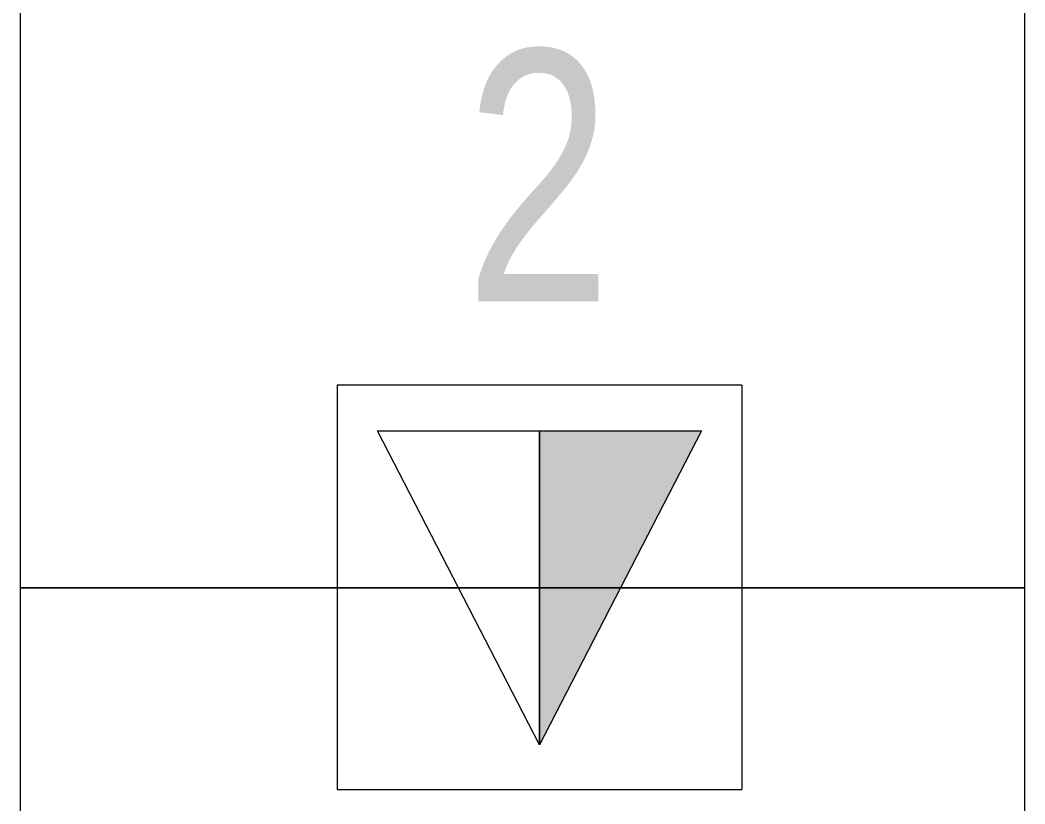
# Model space of a CAD drawing. Header units: inches. Extents: x -897 to 1409, y -1054 to 924.
# Drawn here: x 435.72 to 471.72, y 670.91 to 699 of the extents above; entities that cross this region are included whole.
import ezdxf

# ---------------------------------------------------------------- set-up
doc = ezdxf.new("R2010")
doc.units = ezdxf.units.IN
doc.header["$MEASUREMENT"] = 0
doc.layers.add('A-ANNO-NOTE', color=131, linetype='Continuous', lineweight=9)
doc.layers.add('A-GENM', color=13, linetype='Continuous', lineweight=9)
doc.styles.add('Arial', font='arial.ttf', dxfattribs={"width": 0.75, "height": 9})

# ---------------------------------------------------------------- blocks, each defined once
blk = doc.blocks.new('Generic Model Adjustable Table - Default-1794301-7TH FLOOR TELECOM PLAN')
at = {"layer": 'A-GENM', "color": 53}
for p, q in [((36, 18), (-36, 18)), ((36, -18), (36, 18)), ((-36, -18), (36, -18))]:
    blk.add_line(p, q, dxfattribs=at)
blk = doc.blocks.new('Generic Model Adjustable Table - Default-V89-7TH FLOOR TELECOM PLAN')
at = {"layer": 'A-GENM', "color": 53}
for p, q in [((9, 18), (-9, 18)), ((-9, 18), (-9, -18)), ((9, 12.317), (9, 18)), ((9, 8.299), (9, 8.603)), ((9, -10.284), (9, -10.064)), ((9, -18), (9, -13.998)), ((-9, -18), (9, -18))]:
    blk.add_line(p, q, dxfattribs=at)

msp = doc.modelspace()

# ---------------------------------------------------------------- hatches: boundary and pattern name
at = {"layer": 'A-ANNO-NOTE'}
msp.add_hatch(color=256, dxfattribs=at).paths.add_polyline_path([(454.322, 673.037), (454.322, 684.287), (460.129, 684.287), (455.077, 674.499)], flags=0)

# ---------------------------------------------------------------- linework, layer by layer
for p, q in [((447.076, 685.92), (447.076, 671.432)), ((461.569, 685.92), (447.076, 685.92)), ((461.569, 685.92), (461.569, 671.432)), ((454.322, 673.037), (454.322, 684.287)), ((454.322, 684.287), (460.129, 684.287)), ((460.129, 684.287), (454.322, 673.037)), ((454.322, 684.287), (454.322, 673.037)), ((447.076, 671.432), (461.569, 671.432))]:
    msp.add_line(p, q, dxfattribs=at)
at = {"layer": 'A-ANNO-NOTE', "lineweight": 20}
for p, q in [((448.516, 684.287), (460.129, 684.287)), ((454.322, 673.037), (448.516, 684.287)), ((460.129, 684.287), (454.322, 673.037))]:
    msp.add_line(p, q, dxfattribs=at)

# ---------------------------------------------------------------- block references
at = {"color": 53, "lineweight": 9, "rotation": 270}
for name, p in [('Generic Model Adjustable Table - Default-1794301-7TH FLOOR TELECOM PLAN', (453.715, 714.662)), ('Generic Model Adjustable Table - Default-V89-7TH FLOOR TELECOM PLAN', (453.715, 669.662))]:
    msp.add_blockref(name, p, dxfattribs=at)

# ---------------------------------------------------------------- texts
at = {"layer": 'A-ANNO-NOTE', "insert": (451.66, 697.927), "char_height": 9, "width": 6.363, "attachment_point": 1, "style": 'Arial'}
msp.add_mtext('2', dxfattribs=at)

doc.saveas('drawing.dxf')
